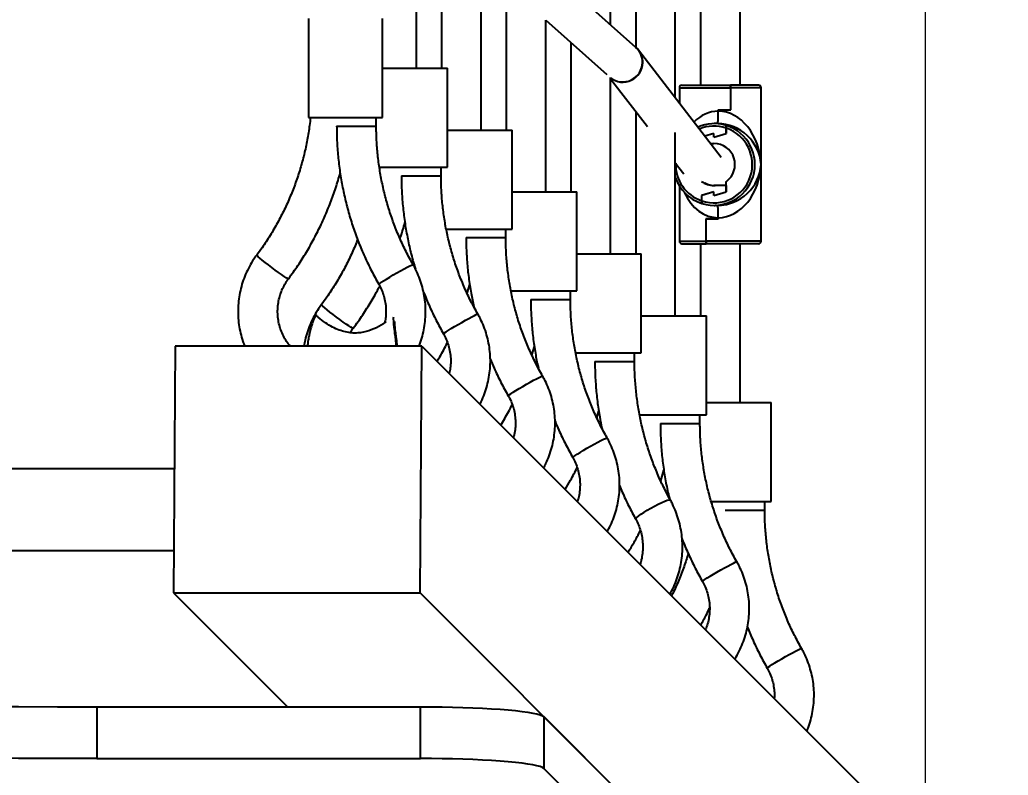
# Model space of a CAD drawing. Header units: millimetres. Extents: x -2905 to 2091, y -2859 to 2096.
# Drawn here: x 225.7 to 625, y -549.3 to -244.3 of the extents above; entities that cross this region are included whole.
import ezdxf

# ---------------------------------------------------------------- set-up
doc = ezdxf.new("R2010")
doc.units = ezdxf.units.MM
for name, color, linetype in [('DIKOM_ОБЪЕКТ', 7, 'Continuous'), ('DIKOM_РАЗМЕР_ЗОНА', 7, 'Continuous'), ('DIKOM_РАЗМЕР_ОБЪЕКТА', 7, 'Continuous')]:
    doc.layers.add(name, color=color, linetype=linetype)
doc.styles.add('style1', font='arial.ttf', dxfattribs={"width": 0.8})
doc.dimstyles.new('1-50', dxfattribs={"dimtxt": 300, "dimasz": 200, "dimexe": 100, "dimexo": 0, "dimgap": 100, "dimtad": 1, "dimdec": 0, "dimtxsty": 'style1', "dimcen": 0, "dimclrd": 7, "dimclre": 7, "dimadec": 1, "dimazin": 2, "dimtfac": 1, "dimtdec": 0, "dimtmove": 0, "dimatfit": 3, "dimfxl": 0, "dimlwd": 25, "dimlwe": 18, "dimarcsym": 0})

# ---------------------------------------------------------------- blocks, each defined once
blk = doc.blocks.new('*D0')
at = {"layer": 'Defpoints', "color": 0, "transparency": 16777216}
for p in [(-683.81, 595.57), (591.45, 595.57), (591.45, -1243.72)]:
    blk.add_point(p, dxfattribs=at)
at = {"layer": 'DIKOM_РАЗМЕР_ОБЪЕКТА', "color": 7, "lineweight": 18, "transparency": 16777216}
for p, q in [((-683.81, 595.57), (-683.81, -1343.72)), ((591.45, 595.57), (591.45, -1343.72))]:
    blk.add_line(p, q, dxfattribs=at)
at = {"layer": 'DIKOM_РАЗМЕР_ОБЪЕКТА', "color": 7, "lineweight": 25, "transparency": 16777216}
blk.add_line((-483.81, -1243.72), (391.45, -1243.72), dxfattribs=at)
at = {"layer": 'DIKOM_РАЗМЕР_ОБЪЕКТА', "color": 7, "transparency": 16777216}
for points in [[(-483.81, -1210.39), (-483.81, -1277.05), (-683.81, -1243.72)], [(391.45, -1210.39), (391.45, -1277.05), (591.45, -1243.72)]]:
    blk.add_solid(points, dxfattribs=at)
at = {"layer": 'DIKOM_РАЗМЕР_ОБЪЕКТА', "color": 0, "transparency": 16777216, "insert": (-46.18, -990.45), "char_height": 300, "attachment_point": 5, "style": 'style1'}
blk.add_mtext('1300', dxfattribs=at)
blk = doc.blocks.new('*D1')
at = {"layer": 'Defpoints', "color": 0, "transparency": 16777216}
for p in [(591.45, 595.57), (-1060.85, -679.7), (591.45, -679.7)]:
    blk.add_point(p, dxfattribs=at)
at = {"layer": 'DIKOM_РАЗМЕР_ОБЪЕКТА', "color": 7, "lineweight": 18, "transparency": 16777216}
for p, q in [((591.45, 595.57), (-1160.85, 595.57)), ((591.45, -679.7), (-1160.85, -679.7))]:
    blk.add_line(p, q, dxfattribs=at)
at = {"layer": 'DIKOM_РАЗМЕР_ОБЪЕКТА', "color": 7, "lineweight": 25, "transparency": 16777216}
blk.add_line((-1060.85, 395.57), (-1060.85, -479.7), dxfattribs=at)
at = {"layer": 'DIKOM_РАЗМЕР_ОБЪЕКТА', "color": 7, "transparency": 16777216}
for points in [[(-1094.19, 395.57), (-1027.52, 395.57), (-1060.85, 595.57)], [(-1094.19, -479.7), (-1027.52, -479.7), (-1060.85, -679.7)]]:
    blk.add_solid(points, dxfattribs=at)
at = {"layer": 'DIKOM_РАЗМЕР_ОБЪЕКТА', "color": 0, "transparency": 16777216, "insert": (-1314.13, -42.06), "char_height": 300, "attachment_point": 5, "rotation": 90, "style": 'style1'}
blk.add_mtext('1300', dxfattribs=at)
blk = doc.blocks.new('*D2')
at = {"layer": 'Defpoints', "color": 0, "transparency": 16777216}
for p in [(1091.45, 2095.57), (-2454.94, -2179.7), (1091.45, -2179.7)]:
    blk.add_point(p, dxfattribs=at)
at = {"layer": 'DIKOM_РАЗМЕР_ЗОНА', "color": 7, "lineweight": 18, "transparency": 16777216}
for p, q in [((1091.45, 2095.57), (-2554.94, 2095.57)), ((1091.45, -2179.7), (-2554.94, -2179.7))]:
    blk.add_line(p, q, dxfattribs=at)
at = {"layer": 'DIKOM_РАЗМЕР_ЗОНА', "color": 7, "lineweight": 25, "transparency": 16777216}
blk.add_line((-2454.94, 1895.57), (-2454.94, -1979.7), dxfattribs=at)
at = {"layer": 'DIKOM_РАЗМЕР_ЗОНА', "color": 7, "transparency": 16777216}
for points in [[(-2488.27, 1895.57), (-2421.6, 1895.57), (-2454.94, 2095.57)], [(-2488.27, -1979.7), (-2421.6, -1979.7), (-2454.94, -2179.7)]]:
    blk.add_solid(points, dxfattribs=at)
at = {"layer": 'DIKOM_РАЗМЕР_ЗОНА', "color": 0, "transparency": 16777216, "insert": (-2708.21, -42.06), "char_height": 300, "attachment_point": 5, "rotation": 90, "style": 'style1'}
blk.add_mtext('4300', dxfattribs=at)

msp = doc.modelspace()

# ---------------------------------------------------------------- linework, layer by layer
at = {"layer": 'DIKOM_ОБЪЕКТ'}
for p, q in [((490.5, -275.8), (490.5, 191.67)), ((500.65, 186.56), (500.65, -270.7)), ((516.65, -270.7), (516.65, 186.56)), ((474.5, 171.2), (474.5, -255.32)), ((464.36, -246.28), (464.36, 162.15)), ((385.92, -263.78), (385.92, -201.14)), ((396.06, -210.64), (396.06, -263.78)), ((474.61, -255.42), (424.43, -210.69)), ((412.06, -288.78), (412.06, -221.53)), ((422.21, -230.14), (422.21, -288.78)), ((342.31, -243.78), (342.31, -283.78)), ((372.31, -283.78), (372.31, -243.78)), ((438.21, -313.78), (438.21, -244.4)), ((438.21, -244.41), (462.89, -266.41)), ((448.36, -253.45), (448.36, -313.78)), ((509.05, -299.87), (475.7, -256.59)), ((372.31, -263.78), (398.45, -263.78)), ((398.45, -303.78), (398.45, -263.78)), ((464.36, -338.78), (464.36, -267.56)), ((464.36, -268.08), (479.25, -287.41)), ((493.15, -270.7), (512.82, -270.7)), ((512.92, -270.7), (512.82, -270.7)), ((524.15, -270.7), (512.92, -270.7)), ((492.15, -271.7), (492.15, -277.94)), ((492.15, -271.7), (512.77, -271.7)), ((512.77, -271.7), (512.77, -280.6)), ((512.87, -280.7), (512.87, -271.7)), ((525.15, -271.7), (512.87, -271.7)), ((525.15, -333.7), (525.15, -271.7)), ((474.5, -281.25), (474.5, -338.78)), ((507.84, -281.2), (507.84, -280.6)), ((507.84, -280.6), (512.77, -280.6)), ((507.84, -280.7), (512.87, -280.7)), ((507.84, -280.7), (507.84, -281.2)), ((508.04, -280.7), (508.04, -280.6)), ((508.11, -280.7), (508.11, -280.6)), ((512.87, -280.6), (512.77, -280.6)), ((342.31, -283.78), (372.31, -283.78)), ((353.73, -287.23), (369.73, -287.23)), ((369.73, -287.23), (369.73, -283.78)), ((506.6, -286.2), (506.17, -286.2)), ((507.1, -286.2), (506.6, -286.2)), ((507.11, -286.2), (506.61, -286.2)), ((507.58, -286.2), (507.11, -286.2)), ((507.59, -286.2), (507.58, -286.2)), ((511.5, -286.94), (511.06, -286.94)), ((511.16, -286.98), (511.6, -286.98)), ((511.5, -286.94), (511.5, -286.98)), ((398.45, -288.78), (424.6, -288.78)), ((424.6, -328.78), (424.6, -288.78)), ((490.5, -363.78), (490.5, -289.73)), ((506.12, -290.2), (502.45, -291.3)), ((506.12, -291.7), (506.12, -290.2)), ((506.12, -291.7), (511.11, -290.2)), ((506.12, -291.7), (511.01, -290.23)), ((511.01, -287.99), (511.01, -290.23)), ((511.11, -290.2), (511.11, -288.03)), ((504.68, -294.2), (506.12, -294.2)), ((490.5, -302.01), (493.92, -306.44)), ((370.91, -303.78), (398.45, -303.78)), ((379.88, -307.23), (395.88, -307.23)), ((395.88, -307.23), (395.88, -303.78)), ((492.15, -311.38), (492.15, -333.7)), ((511.01, -311.2), (506.12, -311.2)), ((511.01, -311.2), (511.01, -313.73)), ((511.11, -311.2), (511.01, -311.2)), ((511.11, -313.7), (511.11, -309.57)), ((424.6, -313.78), (450.73, -313.78)), ((450.73, -353.78), (450.73, -313.78)), ((506.12, -313.7), (501.12, -315.2)), ((501.12, -315.2), (501.12, -317.37)), ((501.22, -315.2), (501.12, -315.2)), ((506.12, -313.7), (501.22, -315.17)), ((501.22, -317.4), (501.22, -315.17)), ((506.12, -315.2), (506.12, -313.7)), ((506.12, -315.2), (511.11, -313.7)), ((506.12, -315.2), (511.01, -313.73)), ((501.17, -318.42), (501.28, -318.42)), ((506.17, -319.2), (506.6, -319.2)), ((507.1, -319.2), (506.6, -319.2)), ((507.11, -319.2), (506.61, -319.2)), ((507.11, -319.2), (507.58, -319.2)), ((507.59, -319.2), (507.58, -319.2)), ((511.86, -318.5), (512.32, -318.5)), ((511.86, -318.5), (511.86, -318.5)), ((512.59, -318.42), (512.09, -318.42)), ((512.32, -318.42), (512.32, -318.5)), ((507.84, -324.7), (502.88, -324.7)), ((502.88, -324.7), (502.88, -333.7)), ((502.98, -333.7), (502.98, -324.8)), ((507.84, -324.8), (502.98, -324.8)), ((503.04, -324.7), (503.04, -324.8)), ((507.84, -324.7), (507.84, -324.2)), ((507.84, -324.2), (507.84, -324.8)), ((397.86, -328.78), (424.6, -328.78)), ((422.03, -332.23), (422.03, -328.78)), ((406.03, -332.23), (422.03, -332.23)), ((492.15, -333.7), (502.88, -333.7)), ((493.15, -334.7), (502.94, -334.7)), ((500.65, -334.7), (500.65, -363.78)), ((502.94, -334.7), (503.03, -334.7)), ((525.15, -333.7), (502.98, -333.7)), ((524.15, -334.7), (503.03, -334.7)), ((516.65, -398.78), (516.65, -334.7)), ((450.73, -338.78), (476.74, -338.78)), ((476.74, -378.78), (476.74, -338.78)), ((406.4, -354.67), (407.46, -351.13)), ((424.01, -353.78), (450.73, -353.78)), ((448.15, -357.23), (448.15, -353.78)), ((389.3, -355.44), (389.12, -355.9)), ((432.15, -357.23), (448.15, -357.23)), ((476.74, -363.78), (503.04, -363.78)), ((503.04, -403.78), (503.04, -363.78)), ((377.44, -372.23), (377.68, -372.44)), ((288.55, -376.03), (287.79, -475.65)), ((388.17, -376.03), (288.55, -376.03)), ((387.41, -475.65), (388.17, -376.03)), ((388.17, -376.03), (592.21, -580.07)), ((432.55, -379.69), (433.59, -376.22)), ((450.21, -378.78), (476.74, -378.78)), ((474.04, -382.23), (474.04, -378.78)), ((458.04, -382.23), (474.04, -382.23)), ((503.04, -398.78), (529.19, -398.78)), ((529.19, -438.78), (529.19, -398.78)), ((458.76, -404.96), (459.58, -402.13)), ((475.96, -403.78), (503.04, -403.78)), ((500.47, -407.23), (500.47, -403.78)), ((484.47, -407.23), (500.47, -407.23)), ((288.17, -425.56), (117.27, -425.56)), ((484.59, -430.48), (485.9, -426.13)), ((504.92, -438.78), (529.19, -438.78)), ((526.61, -442.23), (526.61, -438.78)), ((510.61, -442.23), (526.61, -442.23)), ((-380.28, -458.56), (287.92, -458.56)), ((287.79, -475.65), (387.41, -475.65)), ((287.79, -475.65), (333.84, -521.7)), ((387.41, -475.65), (591.45, -679.7)), ((256.9, -521.7), (256.9, -542.62)), ((256.9, -521.7), (387.62, -521.7)), ((387.62, -542.62), (387.62, -521.7)), ((437.43, -525.68), (437.43, -546.6)), ((437.43, -525.68), (569.86, -658.11)), ((256.9, -542.62), (387.62, -542.62)), ((437.43, -546.6), (569.86, -679.03))]:
    msp.add_line(p, q, dxfattribs=at)
at = {"layer": 'DIKOM_ОБЪЕКТ', "flags": 128}
for points in [[(334.27, -348.85), (334.24, -348.86), (333.94, -348.75), (333.36, -348.42), (332.52, -347.89), (331.46, -347.17), (330.23, -346.31), (328.9, -345.35), (327.51, -344.32), (326.14, -343.29), (324.85, -342.29), (323.71, -341.37), (322.75, -340.58), (322.04, -339.95), (321.6, -339.52), (321.45, -339.29), (321.45, -339.28)], [(370.73, -351.08), (370.78, -351), (371.11, -350.72), (371.75, -350.27), (372.67, -349.68), (373.82, -348.97), (375.15, -348.17), (376.6, -347.31), (378.1, -346.45), (379.58, -345.62), (380.97, -344.86), (382.21, -344.2), (383.23, -343.68), (383.99, -343.32), (384.46, -343.13), (384.61, -343.12)], [(360.42, -368.85), (360.38, -368.86), (360.09, -368.75), (359.5, -368.42), (358.66, -367.89), (357.6, -367.17), (356.38, -366.31), (355.04, -365.35), (353.66, -364.32), (352.29, -363.29), (351, -362.29), (349.85, -361.37), (348.9, -360.58), (348.19, -359.95), (347.74, -359.52), (347.6, -359.29), (347.6, -359.28)], [(396.88, -371.08), (396.92, -371), (397.26, -370.72), (397.9, -370.27), (398.82, -369.68), (399.97, -368.97), (401.3, -368.17), (402.75, -367.31), (404.25, -366.45), (405.73, -365.62), (407.12, -364.86), (408.35, -364.2), (409.38, -363.68), (410.14, -363.32), (410.61, -363.13), (410.76, -363.12)], [(423.03, -396.08), (423.07, -396), (423.4, -395.72), (424.04, -395.27), (424.96, -394.68), (426.11, -393.97), (427.45, -393.17), (428.9, -392.31), (430.39, -391.45), (431.87, -390.62), (433.26, -389.86), (434.5, -389.2), (435.52, -388.68), (436.29, -388.32), (436.76, -388.13), (436.91, -388.12)], [(449.1, -421.07), (449.12, -421), (449.41, -420.72), (450.01, -420.27), (450.89, -419.68), (452.02, -418.97), (453.33, -418.17), (454.77, -417.31), (456.26, -416.45), (457.75, -415.62), (459.16, -414.86), (460.42, -414.2), (461.48, -413.68), (462.28, -413.32), (462.79, -413.13), (462.99, -413.13)], [(474.53, -445.99), (474.59, -445.72), (474.96, -445.27), (475.64, -444.68), (476.6, -443.97), (477.79, -443.17), (479.15, -442.31), (480.62, -441.45), (482.14, -440.62), (483.62, -439.86), (485.01, -439.2), (486.23, -438.68), (487.24, -438.32), (487.97, -438.13), (488.41, -438.13), (488.51, -438.2)], [(501.47, -471.08), (501.51, -471), (501.84, -470.72), (502.48, -470.27), (503.4, -469.68), (504.55, -468.97), (505.89, -468.17), (507.34, -467.31), (508.83, -466.45), (510.31, -465.62), (511.7, -464.86), (512.94, -464.2), (513.96, -463.68), (514.73, -463.32), (515.2, -463.13), (515.35, -463.12)], [(527.61, -506.08), (527.66, -506), (527.99, -505.72), (528.63, -505.27), (529.55, -504.68), (530.7, -503.97), (532.03, -503.17), (533.48, -502.31), (534.98, -501.45), (536.46, -500.62), (537.85, -499.86), (539.09, -499.2), (540.11, -498.68), (540.87, -498.32), (541.34, -498.13), (541.49, -498.12)], [(-34.89, -516.06), (-20.45, -516.63), (-5.86, -517.17), (8.87, -517.68), (23.73, -518.16), (38.72, -518.61), (53.82, -519.03), (69.02, -519.42), (84.33, -519.79), (99.73, -520.12), (115.21, -520.42), (130.76, -520.68), (146.38, -520.92), (162.06, -521.13), (177.79, -521.3), (193.56, -521.44), (209.37, -521.55), (225.2, -521.63), (241.04, -521.68), (256.9, -521.7)], [(387.62, -521.7), (391.98, -521.71), (396.31, -521.76), (400.57, -521.85), (404.73, -521.96), (408.76, -522.11), (412.63, -522.28), (416.31, -522.49), (419.77, -522.72), (422.98, -522.97), (425.93, -523.25), (428.59, -523.56), (430.93, -523.88), (432.94, -524.21), (434.61, -524.57), (435.92, -524.93), (436.87, -525.3), (437.43, -525.68)], [(256.9, -542.62), (241.04, -542.6), (225.2, -542.55), (209.37, -542.47), (193.56, -542.36), (177.79, -542.22), (162.06, -542.05), (146.38, -541.84), (130.76, -541.6), (115.21, -541.34), (99.73, -541.04), (84.33, -540.71), (69.02, -540.34), (53.82, -539.95), (38.72, -539.53), (23.73, -539.08), (8.87, -538.6), (-5.86, -538.09), (-20.45, -537.55), (-34.89, -536.98)], [(437.43, -546.6), (436.87, -546.22), (435.92, -545.85), (434.61, -545.49), (432.94, -545.13), (430.93, -544.8), (428.59, -544.48), (425.93, -544.17), (422.98, -543.89), (419.77, -543.64), (416.31, -543.41), (412.63, -543.2), (408.76, -543.03), (404.73, -542.88), (400.57, -542.77), (396.31, -542.68), (391.98, -542.63), (387.62, -542.62)]]:
    msp.add_lwpolyline(points, dxfattribs=at)
at = {"layer": 'DIKOM_ОБЪЕКТ'}
for centre, radius, start, end in [((469.33, -261.33), 7.93, 358.6376, 48.244), ((469.41, -261.43), 7.94, 358.6687, 37.8756), ((469.25, -261.36), 8.01, 232.3093, 358.8018), ((469.34, -261.44), 8.01, 231.5491, 358.6914), ((493.15, -271.7), 1, 90, 180), ((524.15, -271.7), 1, 0, 90), ((482.26, -282.45), 25.61, 351.5746, 2.7909), ((506.17, -302.66), 16.46, 72.7045, 113.5846), ((506.12, -302.66), 15.46, 71.5498, 112.5037), ((506.15, -302.7), 16.5, 252.7881, 72.3363), ((506.6, -302.66), 16.46, 72.7042, 89.9997), ((506.61, -302.66), 16.46, 72.3393, 89.9998), ((506.11, -302.7), 15.5, 251.6365, 71.1575), ((506.11, -302.7), 8.5, 306.0578, 89.9331), ((506.14, -302.7), 15.5, 178.106, 251.1314), ((506.18, -302.71), 16.49, 198.1027, 252.3221), ((506.12, -302.71), 8.48, 233.2854, 269.9925), ((506.61, -302.72), 8.48, 240.8558, 269.9977), ((507.1, -302.74), 16.46, 270.0005, 287.6601), ((507.11, -302.74), 16.46, 270.0008, 286.7505), ((507.58, -302.74), 16.46, 270.0006, 286.7505), ((507.59, -302.74), 16.46, 270.0007, 287.6601), ((482.26, -322.95), 25.61, 357.209, 8.4254), ((493.15, -333.7), 1, 180, 270), ((524.15, -333.7), 1, 270, 0)]:
    msp.add_arc(centre, radius, start, end, dxfattribs=at)
for major_axis, ratio, start_param, end_param in [((-1.95, 21.45), 0.763883, 6.21369, 6.863071), ((-1.95, 21.45), 0.763883, 4.642894, 6.21369), ((12.12, -11.96), 0.93785, 0.810881, 2.381677), ((12.12, 11.96), 0.93785, 3.901508, 5.472305), ((1.95, 21.45), 0.763883, 3.211088, 4.781884), ((1.95, 21.45), 0.763883, 2.198757, 3.211088)]:
    msp.add_ellipse((508.65, -302.7), major_axis=major_axis, ratio=ratio, start_param=start_param, end_param=end_param, dxfattribs=at)
for points, knots in [([(475.7, -256.59), (475.4, -256.23), (475.05, -255.81), (474.67, -255.47), (474.61, -255.42)], [0, 0, 0, 0, 0.8455037, 1, 1, 1, 1]), ([(512.77, -271.7), (512.77, -271.6), (512.77, -271.4), (512.78, -271.11), (512.79, -270.88), (512.81, -270.73), (512.82, -270.71), (512.82, -270.7)], [0, 0, 0, 0, 0.181262, 0.381669, 0.586704, 0.800316, 1, 1, 1, 1]), ([(512.87, -271.7), (512.87, -271.69), (512.87, -271.57), (512.87, -271.34), (512.88, -271.06), (512.89, -270.84), (512.91, -270.72), (512.92, -270.71), (512.92, -270.7)], [0, 0, 0, 0, 0.021115, 0.221045, 0.42138, 0.627512, 0.843082, 1, 1, 1, 1]), ([(343.12, -283.78), (343.02, -284.83), (342.72, -287.86), (341.88, -292.82), (340.64, -298.64), (339.08, -304.38), (337.22, -310.03), (335.07, -315.57), (332.62, -320.99), (329.9, -326.27), (326.89, -331.4), (324.05, -335.72), (322.17, -338.3), (321.45, -339.28)], [0, 0, 0, 0, 0.052656, 0.151214, 0.249772, 0.348331, 0.44689, 0.545451, 0.644013, 0.742577, 0.841142, 0.939709, 1, 1, 1, 1]), ([(353.73, -287.23), (353.74, -288.38), (353.77, -291.65), (354.06, -297.04), (354.7, -303.37), (355.65, -309.66), (356.92, -315.89), (358.49, -322.06), (360.36, -328.13), (362.54, -334.11), (365.01, -339.97), (367.72, -345.64), (369.74, -349.29), (370.73, -351.08)], [0, 0, 0, 0, 0.051682, 0.146825, 0.241974, 0.337123, 0.432272, 0.52742, 0.622568, 0.717715, 0.812861, 0.908006, 1, 1, 1, 1]), ([(384.61, -343.12), (384.12, -342.24), (382.65, -339.64), (380.42, -335.19), (378.03, -329.75), (375.93, -324.19), (374.12, -318.52), (372.62, -312.77), (371.42, -306.94), (370.53, -301.06), (369.96, -295.13), (369.75, -290.52), (369.74, -287.88), (369.73, -287.23)], [0, 0, 0, 0, 0.051682, 0.153331, 0.254987, 0.356641, 0.458294, 0.559945, 0.661595, 0.763244, 0.864891, 0.966538, 1, 1, 1, 1]), ([(511.01, -287.99), (511.01, -287.89), (511.01, -287.67), (511.02, -287.35), (511.03, -287.1), (511.05, -286.96), (511.06, -286.95), (511.06, -286.94)], [0, 0, 0, 0, 0.187184, 0.418697, 0.642915, 0.856446, 1, 1, 1, 1]), ([(511.11, -288.03), (511.11, -287.95), (511.11, -287.74), (511.12, -287.43), (511.13, -287.19), (511.14, -287.03), (511.15, -286.98), (511.16, -286.98), (511.16, -286.98)], [0, 0, 0, 0, 0.153137, 0.385818, 0.61183, 0.753396, 0.9537, 1, 1, 1, 1]), ([(334.27, -348.85), (334.95, -347.93), (336.89, -345.29), (339.87, -340.81), (343.15, -335.36), (346.14, -329.75), (348.86, -324.01), (351.28, -318.13), (353.42, -312.17), (354.59, -308.13), (355.17, -306.13)], [0, 0, 0, 0, 0.0721675, 0.2049921, 0.3378276, 0.470665, 0.6035044, 0.7363457, 0.8691891, 1, 1, 1, 1]), ([(379.88, -307.23), (379.89, -308.38), (379.92, -311.65), (380.2, -317.04), (380.84, -323.37), (381.8, -329.66), (383.07, -335.89), (384.33, -340.98), (385.27, -343.95), (385.57, -344.9)], [0, 0, 0, 0, 0.090314, 0.256572, 0.422844, 0.589114, 0.755384, 0.921653, 1, 1, 1, 1]), ([(410.76, -363.12), (410.26, -362.24), (408.8, -359.64), (406.57, -355.19), (404.17, -349.75), (402.07, -344.19), (400.27, -338.52), (398.76, -332.77), (397.57, -326.94), (396.68, -321.06), (396.11, -315.13), (395.9, -310.52), (395.88, -307.88), (395.88, -307.23)], [0, 0, 0, 0, 0.051682, 0.153331, 0.254987, 0.356641, 0.458294, 0.559945, 0.661594, 0.763243, 0.864891, 0.966538, 1, 1, 1, 1]), ([(501.12, -317.37), (501.12, -317.45), (501.12, -317.66), (501.13, -317.97), (501.14, -318.21), (501.15, -318.37), (501.16, -318.42), (501.17, -318.42), (501.17, -318.42)], [0, 0, 0, 0, 0.153144, 0.385816, 0.611828, 0.753399, 0.953718, 1, 1, 1, 1]), ([(501.22, -317.4), (501.22, -317.51), (501.22, -317.73), (501.23, -318.05), (501.24, -318.3), (501.26, -318.44), (501.27, -318.45), (501.27, -318.46)], [0, 0, 0, 0, 0.187194, 0.418681, 0.642914, 0.856443, 1, 1, 1, 1]), ([(379.34, -332.6), (379.4, -332.44), (380.16, -330.32), (380.76, -328.14), (381.32, -326.13)], [0, 0, 0, 0, 0.075834, 1, 1, 1, 1]), ([(362.17, -332.96), (361.85, -333.82), (360.81, -336.54), (358.76, -340.98), (356.05, -346.27), (353.04, -351.4), (350.2, -355.72), (348.32, -358.3), (347.6, -359.28)], [0, 0, 0, 0, 0.0920663, 0.2889381, 0.4858122, 0.6826901, 0.8795713, 1, 1, 1, 1]), ([(406.03, -332.23), (406.04, -333.38), (406.06, -336.65), (406.35, -342.04), (407, -348.37), (407.89, -354.4), (408.72, -358.29), (409.11, -360.11)], [0, 0, 0, 0, 0.1229057, 0.3491644, 0.5754386, 0.8017133, 1, 1, 1, 1]), ([(436.91, -388.12), (436.41, -387.24), (434.95, -384.64), (432.72, -380.19), (430.32, -374.75), (428.22, -369.19), (426.41, -363.52), (424.91, -357.77), (423.71, -351.94), (422.83, -346.06), (422.25, -340.13), (422.04, -335.52), (422.03, -332.88), (422.03, -332.23)], [0, 0, 0, 0, 0.051682, 0.153331, 0.254987, 0.356641, 0.458294, 0.559945, 0.661595, 0.763243, 0.864891, 0.966538, 1, 1, 1, 1]), ([(502.88, -333.7), (502.88, -333.71), (502.88, -333.83), (502.89, -334.06), (502.89, -334.34), (502.91, -334.56), (502.92, -334.68), (502.93, -334.69), (502.94, -334.7)], [0, 0, 0, 0, 0.021115, 0.221046, 0.421381, 0.627514, 0.843101, 1, 1, 1, 1]), ([(502.98, -333.7), (502.98, -333.8), (502.98, -334), (502.99, -334.29), (503, -334.52), (503.02, -334.67), (503.03, -334.69), (503.03, -334.7)], [0, 0, 0, 0, 0.181258, 0.381656, 0.586716, 0.800319, 1, 1, 1, 1]), ([(321.45, -339.28), (321.05, -339.83), (319.98, -341.32), (318.44, -343.89), (316.93, -347.01), (315.71, -350.25), (314.78, -353.6), (314.17, -357.01), (313.87, -360.47), (313.88, -363.94), (314.2, -367.4), (314.86, -370.8), (315.64, -373.7), (316.32, -375.4), (316.58, -376.03)], [0, 0, 0, 0, 0.052867, 0.142272, 0.231702, 0.32114, 0.410584, 0.500034, 0.589489, 0.678948, 0.768409, 0.857869, 0.94733, 1, 1, 1, 1]), ([(386.97, -376.03), (387.08, -375.79), (387.64, -374.48), (388.37, -372.01), (389.14, -368.63), (389.58, -365.18), (389.71, -361.72), (389.52, -358.25), (389.01, -354.82), (388.2, -351.44), (387.08, -348.16), (385.86, -345.38), (384.96, -343.75), (384.61, -343.12)], [0, 0, 0, 0, 0.023263, 0.124769, 0.226283, 0.327803, 0.429328, 0.530855, 0.632384, 0.733913, 0.83544, 0.936963, 1, 1, 1, 1]), ([(334.91, -376.03), (334.56, -375.61), (333.65, -374.52), (332.47, -372.53), (331.36, -370.14), (330.54, -367.63), (330.03, -365.04), (329.84, -362.41), (329.95, -359.77), (330.38, -357.17), (331.12, -354.63), (332.15, -352.21), (333.24, -350.29), (334.01, -349.21), (334.27, -348.85)], [0, 0, 0, 0, 0.055849, 0.145764, 0.235649, 0.32551, 0.41535, 0.505174, 0.594989, 0.684801, 0.774616, 0.864441, 0.954283, 1, 1, 1, 1]), ([(370.73, -351.08), (370.92, -351.42), (371.54, -352.54), (372.38, -354.52), (373.13, -357.05), (373.58, -359.65), (373.7, -362.29), (373.57, -364.64), (373.26, -366.07), (373.14, -366.64)], [0, 0, 0, 0, 0.07371, 0.237193, 0.400721, 0.564214, 0.727681, 0.891134, 1, 1, 1, 1]), ([(360.42, -368.85), (361.1, -367.93), (363.03, -365.29), (366.01, -360.81), (368.91, -356.05), (370.51, -352.99), (371.13, -351.81)], [0, 0, 0, 0, 0.171296, 0.486569, 0.801868, 1, 1, 1, 1]), ([(388.86, -354.38), (389.62, -356.24), (391.18, -360.07), (393.87, -365.64), (395.89, -369.29), (396.88, -371.08)], [0, 0, 0, 0, 0.325793, 0.668572, 1, 1, 1, 1]), ([(347.6, -359.28), (347.2, -359.83), (346.13, -361.32), (344.59, -363.89), (343.07, -367.01), (341.86, -370.26), (341, -373.27), (340.68, -375.22), (340.55, -376.03)], [0, 0, 0, 0, 0.111512, 0.3001, 0.488739, 0.677394, 0.866063, 1, 1, 1, 1]), ([(432.15, -357.23), (432.16, -358.38), (432.18, -361.65), (432.47, -367.04), (433.11, -373.37), (434, -379.37), (434.82, -383.22), (435.2, -385)], [0, 0, 0, 0, 0.123386, 0.350584, 0.577797, 0.80501, 1, 1, 1, 1]), ([(462.99, -413.13), (462.5, -412.25), (461.03, -409.64), (458.81, -405.2), (456.42, -399.76), (454.32, -394.2), (452.52, -388.53), (451.02, -382.78), (449.83, -376.95), (448.95, -371.07), (448.37, -365.15), (448.16, -360.53), (448.15, -357.89), (448.15, -357.23)], [0, 0, 0, 0, 0.0516801, 0.1533091, 0.254944, 0.3565763, 0.4582056, 0.5598328, 0.6614574, 0.7630799, 0.8647013, 0.9663215, 1, 1, 1, 1]), ([(411.57, -399.44), (411.75, -399.12), (412.47, -397.8), (413.47, -395.31), (414.54, -392.02), (415.29, -388.63), (415.73, -385.18), (415.85, -381.72), (415.66, -378.25), (415.16, -374.82), (414.35, -371.44), (413.23, -368.16), (412.01, -365.38), (411.1, -363.75), (410.76, -363.12)], [0, 0, 0, 0, 0.028396, 0.119857, 0.211324, 0.302799, 0.394279, 0.485763, 0.57725, 0.668738, 0.760226, 0.851713, 0.943196, 1, 1, 1, 1]), ([(345.44, -363.68), (345.43, -363.67), (345.35, -363.56), (345.1, -363.9), (344.73, -364.51), (344.25, -365.69), (343.72, -367.3), (343.17, -369.3), (342.76, -370.99), (342.54, -372.02), (342.49, -372.23)], [0, 0, 0, 0, 0.016045, 0.165031, 0.317396, 0.48345, 0.65533, 0.805094, 0.96071, 1, 1, 1, 1]), ([(373.74, -366.19), (373.37, -366.48), (371.84, -367.66), (368.78, -369.25), (365.23, -370.41), (362.2, -370.79), (359.79, -370.77), (357.27, -370.39), (354.64, -369.61), (351.91, -368.38), (349.09, -366.63), (346.92, -365.01), (345.76, -363.89), (345.49, -363.63)], [0, 0, 0, 0, 0.045433, 0.185155, 0.327988, 0.401816, 0.478448, 0.559301, 0.646136, 0.74099, 0.846079, 0.963724, 1, 1, 1, 1]), ([(377.44, -372.23), (377.39, -371.8), (377.16, -370.17), (376.93, -368.17), (376.79, -366.39), (376.74, -365.24), (376.73, -364.54), (376.77, -364.33), (376.77, -364.3)], [0, 0, 0, 0, 0.1083004, 0.4197635, 0.5932204, 0.7706852, 0.9661112, 1, 1, 1, 1]), ([(377.07, -366.12), (377.07, -366.13), (377.05, -366.36), (377.09, -367.2), (377.21, -368.84), (377.43, -370.74), (377.63, -372.12), (377.68, -372.44)], [0, 0, 0, 0, 0.012713, 0.264046, 0.524648, 0.888478, 1, 1, 1, 1]), ([(359.26, -370.63), (359.38, -370.4), (359.73, -369.78), (360.15, -369.21), (360.42, -368.85)], [0, 0, 0, 0, 0.370688, 1, 1, 1, 1]), ([(396.88, -371.08), (397.07, -371.42), (397.68, -372.54), (398.53, -374.52), (399.28, -377.05), (399.73, -379.65), (399.85, -382.29), (399.7, -384.78), (399.36, -386.35), (399.21, -387.07)], [0, 0, 0, 0, 0.071757, 0.230913, 0.390112, 0.549276, 0.708414, 0.867541, 1, 1, 1, 1]), ([(342.49, -372.23), (342.36, -372.87), (342.12, -374.09), (342.03, -375.4), (341.99, -376.03)], [0, 0, 0, 0, 0.524145, 1, 1, 1, 1]), ([(377.78, -376.03), (377.75, -375.43), (377.69, -374.11), (377.53, -372.89), (377.44, -372.23)], [0, 0, 0, 0, 0.458551, 1, 1, 1, 1]), ([(377.68, -372.44), (377.69, -372.52), (377.75, -372.91), (377.88, -373.95), (378, -375.09), (378.02, -375.89), (378.02, -376.03)], [0, 0, 0, 0, 0.069104, 0.345936, 0.884262, 1, 1, 1, 1]), ([(394.3, -382.16), (394.67, -381.55), (396.13, -379.13), (397.52, -376.58), (398.45, -374.6), (398.48, -374.53)], [0, 0, 0, 0, 0.244729, 0.974903, 1, 1, 1, 1]), ([(415.77, -381.21), (416.29, -382.46), (417.61, -385.67), (420.02, -390.64), (422.03, -394.29), (423.03, -396.08)], [0, 0, 0, 0, 0.244701, 0.62871, 1, 1, 1, 1]), ([(458.04, -382.23), (458.05, -383.38), (458.07, -386.65), (458.35, -392.04), (458.98, -398.37), (459.8, -404.07), (460.53, -407.63), (460.84, -409.12)], [0, 0, 0, 0, 0.127264, 0.362136, 0.597027, 0.831916, 1, 1, 1, 1]), ([(488.51, -438.2), (488.03, -437.33), (486.61, -434.72), (484.44, -430.28), (482.12, -424.85), (480.07, -419.29), (478.32, -413.63), (476.86, -407.88), (475.69, -402.06), (474.83, -396.18), (474.27, -390.27), (474.05, -385.61), (474.04, -382.93), (474.04, -382.23)], [0, 0, 0, 0, 0.051669, 0.153097, 0.254524, 0.355938, 0.45734, 0.558731, 0.660113, 0.761488, 0.862857, 0.96422, 1, 1, 1, 1]), ([(437.32, -425.18), (437.63, -424.62), (438.5, -423.05), (439.62, -420.31), (440.69, -417.01), (441.43, -413.63), (441.88, -410.18), (442, -406.72), (441.81, -403.25), (441.31, -399.82), (440.5, -396.44), (439.38, -393.16), (438.15, -390.38), (437.25, -388.75), (436.91, -388.12)], [0, 0, 0, 0, 0.049662, 0.139121, 0.228587, 0.318059, 0.407537, 0.497019, 0.586503, 0.675989, 0.765475, 0.854959, 0.94444, 1, 1, 1, 1]), ([(423.03, -396.08), (423.22, -396.42), (423.83, -397.54), (424.68, -399.52), (425.43, -402.05), (425.87, -404.65), (426.01, -407.29), (425.8, -409.92), (425.5, -411.83), (425.17, -412.82), (425.12, -412.98)], [0, 0, 0, 0, 0.067887, 0.218458, 0.369071, 0.519652, 0.670207, 0.820752, 0.971293, 1, 1, 1, 1]), ([(420.04, -407.91), (420.56, -407.05), (422.18, -404.38), (423.69, -401.59), (424.62, -399.62), (424.64, -399.58)], [0, 0, 0, 0, 0.315941, 0.983187, 1, 1, 1, 1]), ([(441.93, -406.35), (442.42, -407.56), (443.72, -410.72), (446.1, -415.64), (448.11, -419.28), (449.1, -421.07)], [0, 0, 0, 0, 0.23817, 0.625916, 1, 1, 1, 1]), ([(484.47, -407.23), (484.48, -408.38), (484.5, -411.65), (484.79, -417.04), (485.43, -423.37), (486.4, -429.65), (487.3, -434.35), (487.97, -436.93), (488.1, -437.45)], [0, 0, 0, 0, 0.113219, 0.321641, 0.53008, 0.738518, 0.946956, 1, 1, 1, 1]), ([(515.35, -463.12), (514.85, -462.24), (513.39, -459.64), (511.16, -455.19), (508.76, -449.75), (506.66, -444.19), (504.85, -438.52), (503.35, -432.77), (502.15, -426.94), (501.27, -421.06), (500.69, -415.13), (500.48, -410.52), (500.47, -407.88), (500.47, -407.23)], [0, 0, 0, 0, 0.051682, 0.153331, 0.254987, 0.356641, 0.458294, 0.559945, 0.661595, 0.763243, 0.864891, 0.966538, 1, 1, 1, 1]), ([(463.02, -450.89), (463.47, -450.09), (464.47, -448.28), (465.7, -445.29), (466.76, -441.99), (467.51, -438.6), (467.95, -435.16), (468.07, -431.69), (467.88, -428.23), (467.37, -424.79), (466.56, -421.42), (465.44, -418.13), (464.22, -415.37), (463.33, -413.74), (462.99, -413.13)], [0, 0, 0, 0, 0.0694129, 0.1570914, 0.2447825, 0.3324839, 0.4201933, 0.5079099, 0.5956317, 0.6833551, 0.7710775, 0.8587977, 0.9465125, 1, 1, 1, 1]), ([(449.1, -421.07), (449.29, -421.42), (449.9, -422.53), (450.75, -424.51), (451.5, -427.04), (451.94, -429.64), (452.07, -432.28), (451.88, -434.91), (451.5, -437.1), (451.08, -438.36), (450.93, -438.79)], [0, 0, 0, 0, 0.064743, 0.208196, 0.35167, 0.495094, 0.638479, 0.781845, 0.925206, 1, 1, 1, 1]), ([(446.05, -433.91), (446.77, -432.69), (448.49, -429.81), (449.99, -426.81), (450.86, -425.08)], [0, 0, 0, 0, 0.42296, 1, 1, 1, 1]), ([(467.99, -432.36), (468.35, -433.23), (469.49, -436.07), (471.65, -440.63), (473.59, -444.24), (474.53, -445.99)], [0, 0, 0, 0, 0.1868885, 0.6050907, 1, 1, 1, 1]), ([(488.34, -476.21), (488.87, -475.24), (489.94, -473.25), (491.2, -470.08), (492.22, -466.77), (492.93, -463.37), (493.34, -459.92), (493.44, -456.44), (493.23, -452.97), (492.71, -449.54), (491.89, -446.16), (490.77, -442.88), (489.6, -440.23), (488.78, -438.71), (488.51, -438.2)], [0, 0, 0, 0, 0.083507, 0.17065, 0.257847, 0.34509, 0.432373, 0.519685, 0.607019, 0.694361, 0.781703, 0.869032, 0.956338, 1, 1, 1, 1]), ([(541.49, -498.12), (541, -497.24), (539.53, -494.64), (537.3, -490.19), (534.91, -484.75), (532.81, -479.19), (531, -473.52), (529.5, -467.77), (528.3, -461.94), (527.41, -456.06), (526.84, -450.13), (526.63, -445.52), (526.62, -442.88), (526.61, -442.23)], [0, 0, 0, 0, 0.051682, 0.153331, 0.254987, 0.356641, 0.458294, 0.559945, 0.661595, 0.763243, 0.864891, 0.966538, 1, 1, 1, 1]), ([(474.53, -445.99), (474.72, -446.34), (475.31, -447.45), (476.13, -449.42), (476.87, -451.94), (477.3, -454.53), (477.44, -457.15), (477.28, -459.77), (476.89, -462.11), (476.44, -463.52), (476.25, -464.11)], [0, 0, 0, 0, 0.06374, 0.203583, 0.343306, 0.482824, 0.622198, 0.761493, 0.900761, 1, 1, 1, 1]), ([(471.45, -459.31), (472.26, -457.99), (474.02, -455.13), (475.57, -452.14), (476.4, -450.52)], [0, 0, 0, 0, 0.459576, 1, 1, 1, 1]), ([(493.23, -453.84), (493.26, -453.93), (494.01, -456), (495.76, -459.96), (498.44, -465.65), (500.47, -469.29), (501.47, -471.08)], [0, 0, 0, 0, 0.013691, 0.346133, 0.678573, 1, 1, 1, 1]), ([(495.75, -459.86), (495.2, -461.58), (494.06, -465.2), (491.93, -470.56), (490.22, -474.51), (489.15, -476.56), (489, -476.86)], [0, 0, 0, 0, 0.295904, 0.620483, 0.945066, 1, 1, 1, 1]), ([(514.5, -502.36), (514.68, -502.09), (515.5, -500.86), (516.7, -498.5), (518.07, -495.32), (519.12, -492.01), (519.87, -488.63), (520.31, -485.18), (520.44, -481.72), (520.25, -478.25), (519.75, -474.82), (518.94, -471.44), (517.82, -468.16), (516.6, -465.38), (515.69, -463.75), (515.35, -463.12)], [0, 0, 0, 0, 0.023741, 0.107726, 0.19172, 0.27572, 0.359726, 0.443736, 0.527751, 0.611768, 0.695787, 0.779805, 0.863821, 0.947835, 1, 1, 1, 1]), ([(501.47, -471.08), (501.66, -471.42), (502.27, -472.54), (503.12, -474.52), (503.87, -477.05), (504.31, -479.65), (504.44, -482.29), (504.26, -484.93), (503.75, -487.51), (503.21, -489.39), (502.75, -490.36), (502.67, -490.54)], [0, 0, 0, 0, 0.058784, 0.189165, 0.319582, 0.449969, 0.580338, 0.710694, 0.841048, 0.97141, 1, 1, 1, 1]), ([(500.85, -488.71), (501.58, -487.39), (502.83, -485.13), (503.91, -482.77), (504.36, -481.79)], [0, 0, 0, 0, 0.580958, 1, 1, 1, 1]), ([(519.63, -489.48), (520.38, -491.31), (521.93, -495.1), (524.6, -500.64), (526.62, -504.29), (527.61, -506.08)], [0, 0, 0, 0, 0.321814, 0.666618, 1, 1, 1, 1]), ([(543.65, -531.51), (543.83, -531.11), (544.46, -529.65), (545.26, -527.01), (546.02, -523.63), (546.46, -520.18), (546.59, -516.72), (546.4, -513.25), (545.9, -509.82), (545.08, -506.44), (543.96, -503.16), (542.74, -500.38), (541.84, -498.75), (541.49, -498.12)], [0, 0, 0, 0, 0.0380524, 0.1380221, 0.2379992, 0.3379815, 0.4379686, 0.537959, 0.6379506, 0.7379422, 0.8379312, 0.937917, 1, 1, 1, 1]), ([(527.61, -506.08), (527.8, -506.42), (528.42, -507.54), (529.26, -509.52), (530.02, -512.05), (530.45, -514.65), (530.6, -516.76), (530.49, -517.98), (530.46, -518.33)], [0, 0, 0, 0, 0.093049, 0.299422, 0.505855, 0.712241, 0.918597, 1, 1, 1, 1])]:
    msp.add_open_spline(points, degree=3, knots=knots, dxfattribs=at)

# ---------------------------------------------------------------- dimensions: what is measured, and where the dimension line sits
at = {"layer": 'DIKOM_РАЗМЕР_ЗОНА'}
dim = msp.add_linear_dim(base=(-2454.94, -2179.7), p1=(1091.45, 2095.57), p2=(1091.45, -2179.7), angle=90, text='4300', dimstyle='1-50', dxfattribs=at)
dim.commit()
dim.dimension.update_dxf_attribs({"geometry": '*D2', "text_midpoint": (-2454.94, -42.06), "dimtype": 160})
at = {"layer": 'DIKOM_РАЗМЕР_ОБЪЕКТА'}
dim = msp.add_linear_dim(base=(-1060.85, -679.7), p1=(591.45, 595.57), p2=(591.45, -679.7), angle=90, text='1300', dimstyle='1-50', dxfattribs=at)
dim.commit()
dim.dimension.update_dxf_attribs({"geometry": '*D1', "text_midpoint": (-1060.85, -42.06), "dimtype": 160})
dim = msp.add_linear_dim(base=(591.45, -1243.72), p1=(-683.81, 595.57), p2=(591.45, 595.57), text='1300', dimstyle='1-50', dxfattribs=at)
dim.commit()
dim.dimension.update_dxf_attribs({"geometry": '*D0', "text_midpoint": (-46.18, -1243.72), "dimtype": 160})

doc.saveas('drawing.dxf')
